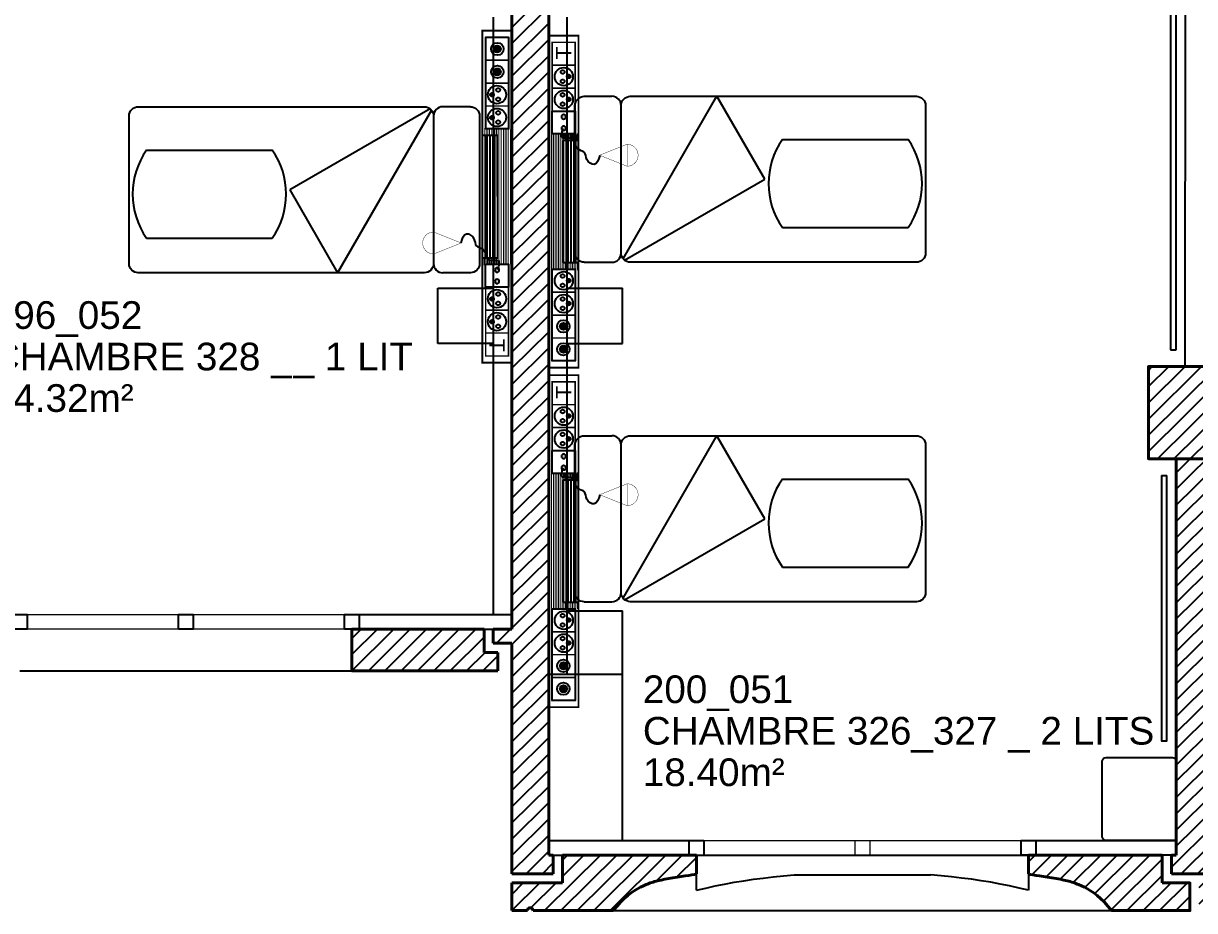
# Model space of a CAD drawing. Header units: metres. Extents: x 143.8 to 210.8, y 45.3 to 115.9.
# Drawn here: x 195.47 to 201.82, y 47.5 to 52.31 of the extents above; entities that cross this region are included whole.
import ezdxf

# ---------------------------------------------------------------- set-up
doc = ezdxf.new("R2010")
doc.units = ezdxf.units.M
doc.header["$LTSCALE"] = 0.6
doc.header["$MEASUREMENT"] = 0
for name, pattern in [('CACHÉ', [0.25, 0.125, -0.125]), ('CONTINU', [0]), ('HIDDEN2', [0.1875, 0.125, -0.0625])]:
    doc.linetypes.add(name, pattern=pattern)
doc.layers.get('0').update_dxf_attribs({"linetype": 'CONTINUOUS'})
for name, color, linetype in [('009 main courant', 181, 'CONTINUOUS'), ('010 Equipement CH', 7, 'CONTINUOUS'), ('400 Lits', 150, 'CONTINUOUS'), ('A_EQMP', 142, 'CONTINUOUS'), ('A_Etiqu_Local', 8, 'CONTINUOUS'), ('A_HACH_STRUC', 7, 'CONTINUOUS'), ('A_MUR_CLOIS', 8, 'CONTINU'), ('A_MURS_ALÈG', 7, 'CONTINU')]:
    doc.layers.add(name, color=color, linetype=linetype)
doc.layers.add('A_CHASS', color=4, linetype='CONTINU', lineweight=0)
doc.layers.add('A_MURS_STRU', color=7, linetype='CONTINU', lineweight=40)
doc.styles.add('Attribut', font='arial.ttf')
pattern_1 = [(0, (-148.712983, -85.579135), (0.0046875, 0.009375), [0, -0.009375])]

# ---------------------------------------------------------------- blocks, each defined once
blk = doc.blocks.new('TIRETTE-LIT')
at = {"layer": 'A_EQMP'}
h = blk.add_hatch(color=256, dxfattribs=at)
h.paths.add_polyline_path([(8.95, 3.75, 1), (6.05, 3.75, 1)])
h.paths.add_polyline_path([(6.05, -3.75, 1), (8.95, -3.75, 1)])
for p, q in [((0, 7.5), (0, -7.5)), ((15, 7.5), (0, 7.5)), ((15, -7.5), (15, 7.5)), ((0, -7.5), (15, -7.5))]:
    blk.add_line(p, q, dxfattribs=at)
at = {"layer": 'A_EQMP', "const_width": 0.24}
for points in [[(31.04, 21.42), (49.04, 28.62)], [(49.04, 28.62), (49.04, 14.22)], [(31.04, 21.42), (49.04, 14.22)]]:
    blk.add_lwpolyline(points, dxfattribs=at)
for points in [[(49.04, 14.22, 1), (49.04, 28.62, 1)], [(49.04, 27.42, 1.477033), (49.04, 27.42)]]:
    blk.add_lwpolyline(points, format="xyb", dxfattribs=at)
at = {"layer": 'A_EQMP'}
for centre in [(7.5, 3.75), (7.5, -3.75)]:
    blk.add_circle(centre, 1.45, dxfattribs=at)
blk.add_spline([(31.1, 21.54), (27.52, 27.45), (22.69, 24.22), (21.08, 19.57), (16.82, 17.32), (12.68, 10.42), (6.83, 9.91), (7.17, 3.87)], degree=3, dxfattribs=at)
blk = doc.blocks.new('A$C01C47C35')
at = {"layer": 'A_EQMP', "linetype": 'Continuous'}
h = blk.add_hatch(dxfattribs=at)
h.set_pattern_fill('DOTS', color=256, scale=0.15, style=0)
h.set_pattern_definition(pattern_1)
edge = h.paths.add_edge_path()
edge.add_line((1.2716, 0.4664), (1.2726, 0.4664))
edge.add_line((1.2726, 0.4664), (1.2726, 0.4839))
edge.add_line((1.2726, 0.4839), (0.5387, 0.4839))
edge.add_line((0.5387, 0.4839), (0.5387, 0.3239))
edge.add_line((0.5387, 0.3239), (0.574, 0.3239))
edge.add_line((0.574, 0.3239), (0.574, 0.4066))
edge.add_line((0.574, 0.4066), (0.905, 0.4066))
edge.add_line((0.905, 0.4066), (1.236, 0.4066))
edge.add_line((1.236, 0.4066), (1.236, 0.3499))
edge.add_spline(control_points=[(1.236, 0.3499), (1.2411, 0.3527), (1.2564, 0.3661), (1.2412, 0.4135), (1.2624, 0.4158), (1.2716, 0.4145)], knot_values=[28.337457, 28.337457, 28.337457, 28.337457, 30.502349, 36.382785, 39.476515, 39.476515, 39.476515, 39.476515], degree=3, periodic=0)
edge.add_line((1.2716, 0.4145), (1.2716, 0.4664))
at = {"layer": 'A_EQMP', "linetype": 'HIDDEN2'}
for points in [[(0.1237, 0.4052, 1), (0.0853, 0.4052, 1)], [(0.2478, 0.4052, 1), (0.2095, 0.4052, 1)], [(0.3424, 0.3767, 1), (0.3629, 0.3767, 1)], [(0.4665, 0.3767, 1), (0.487, 0.3767, 1)], [(1.4493, 0.3767, 1), (1.4697, 0.3767, 1)], [(1.5734, 0.3767, 1), (1.5939, 0.3767, 1)]]:
    blk.add_hatch(color=256, dxfattribs=at).paths.add_polyline_path(points)
at = {"layer": 'A_EQMP'}
h = blk.add_hatch(dxfattribs=at)
h.set_pattern_fill('PLASTI', color=1, scale=0.16551, style=0)
h.set_pattern_definition([(360, (-8.3594, 6.80946), (1e-17, 0.04137741), []), (360, (-8.3594, 6.81463), (1e-17, 0.04137741), []), (360, (-8.3594, 6.819804), (1e-17, 0.04137741), []), (360, (-8.3594, 6.83532), (1e-17, 0.04137741), [])])
h.paths.add_polyline_path([(1.236, 0.3239), (1.236, 0.4066), (0.905, 0.4066), (0.574, 0.4066), (0.574, 0.3239)])
at = {"layer": 'A_EQMP', "linetype": 'Continuous'}
h = blk.add_hatch(dxfattribs=at)
h.set_pattern_fill('DOTS', color=256, scale=0.15, style=0)
h.set_pattern_definition(pattern_1)
edge = h.paths.add_edge_path()
edge.add_spline(control_points=[(1.2716, 0.4145), (1.2624, 0.4158), (1.2412, 0.4135), (1.2564, 0.3661), (1.2411, 0.3527), (1.236, 0.3499)], knot_values=[28.337457, 28.337457, 28.337457, 28.337457, 31.431187, 37.311623, 39.476515, 39.476515, 39.476515, 39.476515], degree=3, periodic=0)
edge.add_line((1.236, 0.3499), (1.236, 0.3239))
edge.add_line((1.236, 0.3239), (1.2739, 0.3239))
edge.add_line((1.2739, 0.3239), (1.2739, 0.3423))
edge.add_line((1.2739, 0.3423), (1.2722, 0.3423))
edge.add_line((1.2722, 0.3423), (1.2722, 0.3423))
edge.add_line((1.2722, 0.3423), (1.2716, 0.3423))
edge.add_line((1.2716, 0.3423), (1.2716, 0.4145))
at = {"layer": 'A_EQMP'}
for p, q in [((0.574, 0.4066), (0.574, 0.3239)), ((0.905, 0.4066), (0.574, 0.4066)), ((0.905, 0.4066), (1.236, 0.4066)), ((1.236, 0.3239), (1.236, 0.4066)), ((0.574, 0.3239), (1.236, 0.3239))]:
    blk.add_line(p, q, dxfattribs=at)
for points, const_width in [([(1.805, 0.3239), (1.805, 0.4839), (0.005, 0.4839), (0.005, 0.3239)], 0.01), ([(0.5378, 0.3423), (0.5378, 0.4664), (0.0412, 0.4664), (0.0412, 0.3423)], 0.00828), ([(1.7688, 0.3423), (1.7688, 0.4664), (1.2722, 0.4664), (1.2722, 0.3423)], 0.00828)]:
    blk.add_lwpolyline(points, close=True, dxfattribs=dict(at, const_width=const_width))
at = {"layer": 'A_EQMP', "linetype": 'Continuous'}
blk.add_lwpolyline([(0.0412, 0.4664), (0.5378, 0.4664), (0.5378, 0.3423), (0.0412, 0.3423)], close=True, dxfattribs=at)
at = {"layer": 'A_EQMP', "const_width": 0.00828}
for points in [[(0.1654, 0.4664), (0.1654, 0.3423)], [(0.2895, 0.4664), (0.2895, 0.3423)], [(0.2895, 0.4664), (0.2895, 0.3423)], [(0.4136, 0.4664), (0.4136, 0.3423)], [(1.3964, 0.4664), (1.3964, 0.3423)], [(1.5205, 0.4664), (1.5205, 0.3423)], [(1.6446, 0.4664), (1.6446, 0.3423)], [(1.7688, 0.4664), (1.7688, 0.3423)]]:
    blk.add_lwpolyline(points, dxfattribs=at)
at = {"layer": 'A_EQMP'}
for centre, radius in [((0.3517, 0.4036), 0.0493), ((0.4759, 0.4036), 0.0493), ((1.4586, 0.4036), 0.0493), ((1.5827, 0.4036), 0.0493), ((0.1045, 0.4058), 0.0338), ((0.1045, 0.4052), 0.0192), ((0.2286, 0.4058), 0.0338), ((0.2286, 0.4052), 0.0192)]:
    blk.add_circle(centre, radius, dxfattribs=at)
at = {"layer": 'A_EQMP', "linetype": 'HIDDEN2'}
for centre in [(0.3265, 0.41), (0.3526, 0.3767), (0.3769, 0.41), (0.4506, 0.41), (0.4768, 0.3767), (0.5011, 0.41), (1.4334, 0.41), (1.4595, 0.3767), (1.4838, 0.41), (1.5575, 0.41), (1.5836, 0.3767), (1.6079, 0.41)]:
    blk.add_circle(centre, 0.0102, dxfattribs=at)
at = {"layer": 'A_EQMP', "linetype": 'HIDDEN2', "xscale": -0.00827548159, "yscale": 0.00827548159, "zscale": 0.00827548159, "rotation": 90}
blk.add_blockref('TIRETTE-LIT', (1.3337, 0.4664), dxfattribs=at)
at = {"layer": 'A_EQMP', "linetype": 'HIDDEN2', "insert": (1.6759, 0.4453), "char_height": 0.082755, "width": 0.124132, "attachment_point": 1}
blk.add_mtext('\\fArial|b0|i0|c0|p34;T', dxfattribs=at)
blk = doc.blocks.new('A_Etiqu_Local')
at = {"style": 'Attribut', "flags": 1}
for tag, p in [('CODE_HOPITAL', (-0.4463, 1.632)), ('CODE_SITE', (-0.4463, 1.407)), ('CODE_BATIMENT', (-0.4463, 1.182)), ('CODE_SECTEUR', (-0.4463, 0.957)), ('CODE_ETAGE', (-0.4463, 0.732)), ('NOM_NORMALISE', (-0.4463, -0.843)), ('SECTEUR_ACTIVITE', (-0.4463, -1.068)), ('SOUS_SECTEUR_ACTIVITE', (-0.4463, -1.293)), ('VOLUME', (-0.4463, -1.518)), ('SERVICE', (-0.4463, -1.743)), ('CODE_UG', (-0.4463, -1.968)), ('CODE_UA', (-0.4463, -2.193)), ('CODE_POLE', (-0.4463, -2.418)), ('OCCUPANT_EXTERNE', (-0.4463, -2.643)), ('DISPONIBILITE', (-0.4463, -2.868)), ('ACCES_HANDICAPES', (-0.4463, -3.093)), ('NATURE_SOL', (-0.4463, -3.318)), ('RISQUE_LABORATOIRE', (-0.4463, -3.543)), ('AMIANTE', (-0.4463, -3.768))]:
    blk.add_attdef(tag, p, '', height=0.15, dxfattribs=at)
at = {"layer": 'A_Etiqu_Local', "style": 'Attribut'}
for tag, p in [('CODE_PIECE', (-0.4463, 0.282)), ('NOM_USAGE', (-0.4463, 0.057)), ('SURFACE', (-0.4463, -0.168))]:
    blk.add_attdef(tag, p, '', height=0.15, dxfattribs=at)
blk = doc.blocks.new('BROCA2-G922')
at = {"layer": '400 Lits', "linetype": 'Continuous'}
for p, q in [((53.516319, 4.574883), (53.666313, 4.574883)), ((53.727203, 3.693738), (54.235931, 4.574883)), ((54.495743, 4.124883), (54.235931, 4.574883)), ((53.716316, 3.724881), (53.716316, 4.524884)), ((53.735172, 3.685769), (54.495743, 4.124883)), ((53.516319, 3.674882), (53.666313, 3.674882))]:
    blk.add_line(p, q, dxfattribs=at)
for points in [[(53.516319, 3.674882, -0.414214), (53.466319, 3.724881), (53.466316, 4.524884, -0.414214), (53.516319, 4.574884)], [(53.666313, 3.674882, 0.414213), (53.716313, 3.724881), (53.716316, 4.524884, 0.414214), (53.666313, 4.574884)], [(53.766319, 3.674882, -0.414213), (53.716319, 3.724881), (53.716316, 4.524884, -0.414214), (53.766319, 4.574884)], [(53.766045, 4.574883), (55.316315, 4.574883, -0.414214), (55.366315, 4.524884), (55.366318, 3.724881, -0.414214), (55.316315, 3.674881), (53.766045, 3.674882)]]:
    blk.add_lwpolyline(points, format="xyb", dxfattribs=at)
blk = doc.blocks.new('BROCA2-G923')
at = {"layer": '400 Lits', "linetype": 'Continuous'}
for p, q in [((53.516319, 6.324883), (53.666313, 6.324883)), ((53.727203, 5.443738), (54.235931, 6.324883)), ((54.495743, 5.874883), (54.235931, 6.324883)), ((53.716316, 5.474881), (53.716316, 6.274884)), ((53.735172, 5.435769), (54.495743, 5.874883)), ((53.516319, 5.424882), (53.666313, 5.424882))]:
    blk.add_line(p, q, dxfattribs=at)
for points in [[(53.516319, 5.424882, -0.414214), (53.466319, 5.474881), (53.466316, 6.274884, -0.414214), (53.516319, 6.324884)], [(53.666313, 5.424882, 0.414213), (53.716313, 5.474881), (53.716316, 6.274884, 0.414214), (53.666313, 6.324884)], [(53.766319, 5.424882, -0.414213), (53.716319, 5.474881), (53.716316, 6.274884, -0.414214), (53.766319, 6.324884)], [(53.766045, 6.324883), (55.316315, 6.324883, -0.414214), (55.366315, 6.274884), (55.366318, 5.474881, -0.414214), (55.316315, 5.424881), (53.766045, 5.424882)]]:
    blk.add_lwpolyline(points, format="xyb", dxfattribs=at)
blk = doc.blocks.new('BROCA2-G956')
at = {"layer": '400 Lits', "linetype": 'Continuous'}
for p, q in [((52.797596, 6.313996), (52.037025, 5.874883)), ((52.805565, 6.306027), (52.296837, 5.424882)), ((53.016449, 6.324883), (52.866455, 6.324883)), ((52.816452, 6.274884), (52.816452, 5.474881)), ((52.037025, 5.874883), (52.296837, 5.424882)), ((53.016449, 5.424882), (52.866455, 5.424882))]:
    blk.add_line(p, q, dxfattribs=at)
for points in [[(52.766724, 5.424882), (51.216454, 5.424882, -0.414214), (51.166454, 5.474881), (51.166451, 6.274884, -0.414214), (51.216454, 6.324884), (52.766724, 6.324883)], [(52.766449, 6.324883, -0.414214), (52.816449, 6.274884), (52.816452, 5.474881, -0.414214), (52.766449, 5.424881)], [(52.866455, 6.324883, 0.414213), (52.816455, 6.274884), (52.816452, 5.474881, 0.414214), (52.866455, 5.424881)], [(53.016449, 6.324883, -0.414214), (53.066449, 6.274884), (53.066452, 5.474881, -0.414214), (53.016449, 5.424881)]]:
    blk.add_lwpolyline(points, format="xyb", dxfattribs=at)
blk = doc.blocks.new('BROCA2-G215')
at = {"layer": '400 Lits', "linetype": 'Continuous'}
for p, q in [((24.019503, 2.063558), (24.701082, 2.063558)), ((24.019503, 1.586453), (24.701082, 1.586453))]:
    blk.add_line(p, q, dxfattribs=at)
for start, end in [(145.007771, 214.992539), (325.007913, 34.99193)]:
    blk.add_arc((24.360292, 1.825006), 0.415985, start, end, dxfattribs=at)

msp = doc.modelspace()

# ---------------------------------------------------------------- hatches: boundary and pattern name
at = {"layer": 'A_HACH_STRUC'}
h = msp.add_hatch(dxfattribs=at)
h.set_pattern_fill('ANSI31', color=8, scale=0.5, angle=359.76959, style=0)
h.set_pattern_definition([(44.7696, (198.016245, 47.69638), (-0.0440161, 0.04437154), [])])
h.paths.add_polyline_path([(198.3162, 53.9339), (198.1162, 53.9339), (198.1162, 49.0214), (198.0162, 49.0214), (198.0162, 48.9464), (198.1162, 48.9464), (198.1162, 47.6964), (198.1913, 47.6964), (198.3163, 47.6964), (198.3411, 47.6964), (198.3411, 47.7964), (198.3162, 47.7964)])
h = msp.add_hatch(dxfattribs=at)
h.set_pattern_fill('ANSI31', color=8, scale=0.5, angle=359.76959, style=0)
h.set_pattern_definition([(44.7696, (201.566226, 47.69638), (-0.0440161, 0.0443715), [])])
h.paths.add_polyline_path([(202.0662, 50.4462), (201.5662, 50.4462), (201.5662, 49.9462), (201.9164, 49.9462), (202.0662, 49.9462)])
h.paths.add_polyline_path([(201.9162, 49.9462), (201.7162, 49.9462), (201.7162, 47.7964), (201.6914, 47.7964), (201.6914, 47.6964), (201.9411, 47.6964), (201.9411, 47.7964), (201.9162, 47.7964), (201.9162, 47.8764), (201.9162, 48.3064)])
h = msp.add_hatch(dxfattribs=at)
h.set_pattern_fill('ANSI31', color=8, scale=0.5, angle=359.76959, style=0)
h.set_pattern_definition([(44.77, (197.25015, 48.7964), (-0.044016, 0.0443715), [])])
h.paths.add_polyline_path([(197.9661, 49.0214), (197.2899, 49.0214), (197.2501, 49.0214), (197.2501, 48.7964), (198.0412, 48.7964), (198.0412, 48.8964), (197.9661, 48.8964)])
h = msp.add_hatch(dxfattribs=at)
h.set_pattern_fill('ANSI31', color=8, scale=0.5, angle=359.76959, style=0)
h.set_pattern_definition([(44.7696, (198.11625, 47.496377), (-0.044016, 0.0443715), [])])
h.paths.add_polyline_path([(198.967, 47.6702), (198.9897, 47.674), (199.0125, 47.6776), (199.0349, 47.6809), (199.0561, 47.6841), (199.0755, 47.6869), (199.0925, 47.6895), (199.1063, 47.6917), (199.1163, 47.6936), (199.1163, 47.7964), (198.3911, 47.7964), (198.3911, 47.6464), (198.1163, 47.6464), (198.1163, 47.4964), (198.2013, 47.4964, -1), (198.2313, 47.4964), (198.6663, 47.4964), (198.6866, 47.5212), (198.7064, 47.543), (198.7256, 47.5619), (198.7442, 47.5782), (198.7623, 47.5923), (198.7798, 47.6043), (198.7968, 47.6145), (198.8133, 47.6233), (198.8292, 47.6308), (198.8446, 47.6374), (198.8521, 47.6404), (198.8596, 47.6432), (198.867, 47.646), (198.8745, 47.6485), (198.8822, 47.651), (198.8901, 47.6534), (198.8982, 47.6557), (198.9067, 47.6579), (198.9156, 47.66), (198.925, 47.6621), (198.9452, 47.6662)])
h = msp.add_hatch(dxfattribs=at)
h.set_pattern_fill('ANSI31', color=8, scale=0.5, angle=359.76959, style=0)
h.set_pattern_definition([(44.7696, (200.91625, 47.496377), (-0.044016, 0.0443715), [])])
h.paths.add_polyline_path([(201.6414, 47.7964), (200.9562, 47.7964), (200.9162, 47.7964), (200.9162, 47.6936), (200.9262, 47.6917), (200.94, 47.6895), (200.957, 47.6869), (200.9764, 47.6841), (200.9976, 47.6809), (201.02, 47.6776), (201.0428, 47.674), (201.0655, 47.6702), (201.0873, 47.6662), (201.1075, 47.6621), (201.1169, 47.66), (201.1258, 47.6579), (201.1343, 47.6557), (201.1424, 47.6534), (201.1503, 47.651), (201.158, 47.6485), (201.1655, 47.646), (201.1729, 47.6432), (201.1804, 47.6404), (201.1879, 47.6374), (201.2033, 47.6308), (201.2192, 47.6233), (201.2357, 47.6145), (201.2527, 47.6043), (201.2702, 47.5923), (201.2883, 47.5782), (201.3069, 47.5619), (201.3261, 47.543), (201.3459, 47.5212), (201.3662, 47.4964), (201.7912, 47.4964), (201.7912, 47.6464), (201.6414, 47.6464)])
h.paths.add_polyline_path([(202.4292, 47.6308), (202.4446, 47.6374), (202.4521, 47.6404), (202.4595, 47.6432), (202.467, 47.646), (202.4745, 47.6485), (202.4822, 47.651), (202.4901, 47.6534), (202.4982, 47.6557), (202.5067, 47.6579), (202.5156, 47.66), (202.525, 47.6621), (202.5452, 47.6662), (202.567, 47.6702), (202.5897, 47.674), (202.6125, 47.6776), (202.6349, 47.6809), (202.6561, 47.6841), (202.6755, 47.6869), (202.6925, 47.6895), (202.7063, 47.6917), (202.7159, 47.6935), (202.7159, 47.7964), (202.6763, 47.7964), (201.9911, 47.7964), (201.9911, 47.6464), (201.8413, 47.6464), (201.8413, 47.4964), (202.2663, 47.4964), (202.2866, 47.5212), (202.3064, 47.543), (202.3256, 47.5619), (202.3442, 47.5782), (202.3623, 47.5923), (202.3798, 47.6043), (202.3968, 47.6145), (202.4133, 47.6233)])

# ---------------------------------------------------------------- linework, layer by layer
at = {"layer": '009 main courant', "color": 8, "linetype": 'Continuous'}
for p, q in [((201.6863, 50.5362), (201.7163, 50.5362)), ((201.6363, 49.8562), (201.6663, 49.8562))]:
    msp.add_line(p, q, dxfattribs=at)
for points in [[(201.7163, 50.5362), (201.7163, 52.7311), (201.6863, 52.7311), (201.6863, 50.5362)], [(201.6363, 49.8562), (201.6363, 48.4164), (201.6663, 48.4164), (201.6663, 49.8562)]]:
    msp.add_lwpolyline(points, dxfattribs=at)
at = {"layer": 'A_CHASS', "color": 8, "linetype": 'Continuous'}
for p, q in [((195.4899, 49.1014), (197.2099, 49.1014)), ((197.2099, 49.0214), (195.4899, 49.0214)), ((199.1562, 47.8764), (200.8763, 47.8764)), ((200.8763, 47.7964), (199.1562, 47.7964))]:
    msp.add_line(p, q, dxfattribs=at)
at = {"layer": 'A_CHASS', "color": 8, "linetype": 'CACHÉ'}
msp.add_lwpolyline([(199.9763, 47.7964), (199.9763, 47.8764), (200.0562, 47.8764), (200.0562, 47.7964)], close=True, dxfattribs=at)
at = {"layer": 'A_EQMP', "color": 8, "linetype": 'Continuous'}
for p, q in [((198.0163, 49.1014), (198.0163, 52.3409)), ((198.4162, 48.7764), (198.4162, 52.3409)), ((197.7163, 50.5711), (197.7163, 50.8711)), ((197.7163, 50.8711), (198.0163, 50.8711)), ((198.4162, 50.8711), (198.7162, 50.8711)), ((198.7162, 50.5711), (198.7162, 50.8711)), ((198.0163, 50.5711), (197.7163, 50.5711)), ((198.4162, 50.5711), (198.7162, 50.5711)), ((198.4163, 49.1211), (198.7163, 49.1211))]:
    msp.add_line(p, q, dxfattribs=at)
msp.add_lwpolyline([(198.7163, 48.7764), (198.3163, 48.7764), (198.3163, 47.8764), (198.7163, 47.8764), (198.7163, 49.1211)], dxfattribs=at)
msp.add_lwpolyline([(201.7162, 47.8764), (201.3363, 47.8764, -0.414214), (201.3163, 47.8964), (201.3163, 48.3064, -0.414214), (201.3363, 48.3264), (201.6962, 48.3264, -0.414213), (201.7162, 48.3064), (201.7162, 47.8764)], format="xyb", dxfattribs=at)
at = {"layer": 'A_MUR_CLOIS', "color": 8, "linetype": 'Continuous'}
for p, q in [((201.7661, 50.4462), (201.7663, 54.0209)), ((201.7162, 47.7964), (200.8763, 47.7964))]:
    msp.add_line(p, q, dxfattribs=at)
for points in [[(195.4099, 49.0214), (195.4099, 49.1014), (195.4899, 49.1014), (195.4899, 49.0214)], [(196.3099, 49.0214), (196.3099, 49.1014), (196.3899, 49.1014), (196.3899, 49.0214)], [(197.2099, 49.0214), (197.2099, 49.1014), (197.2899, 49.1014), (197.2899, 49.0214)]]:
    msp.add_lwpolyline(points, close=True, dxfattribs=at)
for points in [[(197.2899, 49.1014), (198.1162, 49.1014), (198.1162, 49.0214)], [(197.2899, 49.1014), (197.2899, 49.0214), (198.1162, 49.0214)], [(198.3163, 47.7964), (198.3163, 47.8764), (199.1562, 47.8764)], [(199.0763, 47.8764), (199.0763, 47.7964)], [(199.1562, 47.8764), (199.1562, 47.7964)], [(200.8763, 47.7964), (200.8763, 47.8764), (201.7162, 47.8764)], [(200.9562, 47.8764), (200.9562, 47.7964)], [(201.7162, 47.7964), (201.7162, 47.8764)], [(198.3163, 47.7964), (199.1562, 47.7964)]]:
    msp.add_lwpolyline(points, dxfattribs=at)
at = {"layer": 'A_MURS_ALÈG', "color": 8, "ltscale": 200}
for p, q in [((195.4498, 48.7964), (197.2501, 48.7964)), ((199.1163, 47.6064), (199.1163, 47.7964)), ((200.9162, 47.7964), (200.9162, 47.6064)), ((199.3728, 47.6584), (199.4253, 47.666)), ((199.4253, 47.666), (199.4788, 47.6729)), ((199.4788, 47.6729), (199.5334, 47.6792)), ((199.5334, 47.6792), (199.5894, 47.6847)), ((199.5894, 47.6847), (199.6468, 47.6898)), ((199.6468, 47.6898), (200.3857, 47.6898)), ((200.4431, 47.6847), (200.3857, 47.6898)), ((200.4991, 47.6792), (200.4431, 47.6847)), ((200.5537, 47.6729), (200.4991, 47.6792)), ((200.6072, 47.666), (200.5537, 47.6729)), ((200.6597, 47.6584), (200.6072, 47.666)), ((199.1163, 47.6064), (199.1674, 47.6188)), ((199.1674, 47.6188), (199.2184, 47.6302)), ((199.2184, 47.6302), (199.2695, 47.6405)), ((199.2695, 47.6405), (199.3209, 47.6499)), ((199.3209, 47.6499), (199.3728, 47.6584)), ((200.7116, 47.6499), (200.6597, 47.6584)), ((200.763, 47.6405), (200.7116, 47.6499)), ((200.8141, 47.6302), (200.763, 47.6405)), ((200.8651, 47.6188), (200.8141, 47.6302)), ((200.9162, 47.6064), (200.8651, 47.6188)), ((198.6663, 47.4964), (201.3662, 47.4964))]:
    msp.add_line(p, q, dxfattribs=at)
at = {"layer": 'A_MURS_ALÈG', "color": 8, "linetype": 'Continuous'}
msp.add_line((199.1163, 47.7964), (200.9162, 47.7964), dxfattribs=at)
at = {"layer": 'A_MURS_STRU', "color": 8, "linetype": 'Continuous'}
for p, q in [((198.1162, 53.9339), (198.1162, 49.0214)), ((198.3162, 47.7964), (198.3162, 53.9339)), ((201.7162, 49.9462), (201.7162, 47.7964)), ((197.9661, 49.0214), (197.2501, 49.0214)), ((197.2501, 48.7964), (197.2501, 49.0214)), ((197.9661, 48.8964), (197.9661, 49.0214)), ((198.0162, 49.0214), (198.1162, 49.0214)), ((198.0162, 48.9464), (198.0162, 49.0214)), ((198.1162, 48.9464), (198.0162, 48.9464)), ((198.1162, 47.6964), (198.1162, 48.9464)), ((198.0412, 48.8964), (197.9661, 48.8964)), ((198.0412, 48.7964), (198.0412, 48.8964)), ((198.0412, 48.7964), (197.2501, 48.7964)), ((198.3163, 47.7964), (198.3411, 47.7964)), ((198.3411, 47.6964), (198.3411, 47.7964)), ((198.3911, 47.6464), (198.3911, 47.7964)), ((199.1163, 47.7964), (198.3911, 47.7964)), ((199.1163, 47.6964), (199.1163, 47.7964)), ((200.9162, 47.7964), (201.6414, 47.7964)), ((200.9162, 47.6964), (200.9162, 47.7964)), ((201.6414, 47.6464), (201.6414, 47.7964)), ((201.6914, 47.7964), (201.6914, 47.6964)), ((201.7164, 47.7964), (201.6914, 47.7964)), ((198.1163, 47.6964), (198.3411, 47.6964)), ((198.9156, 47.66), (198.925, 47.6621)), ((198.925, 47.6621), (198.9452, 47.6662)), ((198.9452, 47.6662), (198.967, 47.6702)), ((198.967, 47.6702), (198.9897, 47.674)), ((198.9897, 47.674), (199.0125, 47.6776)), ((199.0125, 47.6776), (199.0349, 47.6809)), ((199.0349, 47.6809), (199.0561, 47.6841)), ((199.0561, 47.6841), (199.0755, 47.6869)), ((199.0755, 47.6869), (199.0925, 47.6895)), ((199.0925, 47.6895), (199.1063, 47.6917)), ((199.1063, 47.6917), (199.1163, 47.6936)), ((201.6914, 47.6964), (201.9411, 47.6964)), ((198.3911, 47.6464), (198.1163, 47.6464)), ((198.1163, 47.6464), (198.1163, 47.4964)), ((198.7623, 47.5923), (198.7798, 47.6043)), ((198.7798, 47.6043), (198.7968, 47.6145)), ((198.7968, 47.6145), (198.8133, 47.6233)), ((198.8133, 47.6233), (198.8292, 47.6308)), ((198.8292, 47.6308), (198.8446, 47.6374)), ((198.8446, 47.6374), (198.8521, 47.6404)), ((198.8521, 47.6404), (198.8596, 47.6432)), ((198.8596, 47.6432), (198.867, 47.646)), ((198.867, 47.646), (198.8745, 47.6485)), ((198.8745, 47.6485), (198.8822, 47.651)), ((198.8822, 47.651), (198.8901, 47.6534)), ((198.8901, 47.6534), (198.8982, 47.6557)), ((198.8982, 47.6557), (198.9067, 47.6579)), ((198.9067, 47.6579), (198.9156, 47.66)), ((198.6866, 47.5212), (198.7064, 47.543)), ((198.7064, 47.543), (198.7256, 47.5619)), ((198.7256, 47.5619), (198.7442, 47.5782)), ((198.7442, 47.5782), (198.7623, 47.5923)), ((198.1163, 47.4964), (198.2013, 47.4964)), ((198.2313, 47.4964), (198.6663, 47.4964)), ((198.6663, 47.4964), (198.6866, 47.5212))]:
    msp.add_line(p, q, dxfattribs=at)
for points in [[(202.0662, 49.9462), (201.5662, 49.9462), (201.5662, 50.4462), (202.0662, 50.4462), (202.0662, 49.9462)], [(201.3662, 47.4964), (201.3459, 47.5212), (201.3261, 47.543), (201.3069, 47.5619), (201.2883, 47.5782), (201.2702, 47.5923), (201.2527, 47.6043), (201.2357, 47.6145), (201.2192, 47.6233), (201.2033, 47.6308), (201.1879, 47.6374), (201.1879, 47.6374), (201.1804, 47.6404), (201.1729, 47.6432), (201.1655, 47.646), (201.158, 47.6485), (201.1503, 47.651), (201.1424, 47.6534), (201.1343, 47.6557), (201.1258, 47.6579), (201.1169, 47.66), (201.1075, 47.6621), (201.1075, 47.6621), (201.0873, 47.6662), (201.0655, 47.6702), (201.0428, 47.674), (201.02, 47.6776), (200.9976, 47.6809), (200.9764, 47.6841), (200.957, 47.6869), (200.94, 47.6895), (200.9262, 47.6917), (200.9162, 47.6936)], [(201.6414, 47.6464), (201.7912, 47.6464), (201.7912, 47.4964), (201.3662, 47.4964)]]:
    msp.add_lwpolyline(points, dxfattribs=at)
msp.add_arc((198.2163, 47.4964), 0.015, 359.99998, 180.00002, dxfattribs=at)

# ---------------------------------------------------------------- block references
at = {"layer": '010 Equipement CH', "color": 8, "linetype": 'Continuous'}
for p, rotation in [((197.6324, 52.2725), 270), ((198.8017, 50.4355), 90), ((198.8017, 48.5947), 90)]:
    msp.add_blockref('A$C01C47C35', p, dxfattribs=dict(at, rotation=rotation))
at = {"layer": '400 Lits', "color": 8}
for name, p in [('BROCA2-G956', (144.8757, 45.5298)), ('BROCA2-G923', (144.9923, 45.5866)), ('BROCA2-G215', (175.563, 49.6131)), ('BROCA2-G215', (172.1172, 49.5563)), ('BROCA2-G922', (144.9923, 45.4962)), ('BROCA2-G215', (175.563, 47.7727))]:
    msp.add_blockref(name, p, dxfattribs=at)
at = {"layer": 'A_Etiqu_Local', "color": 8}
ref = msp.add_blockref('A_Etiqu_Local', (195.7447, 50.3684), dxfattribs=at)
ref.add_attrib('CODE_PIECE', '196_052', (195.2984, 50.6504), dxfattribs={"height": 0.15, "style": 'Attribut'})
ref.add_attrib('NOM_USAGE', 'CHAMBRE 328 __ 1 LIT', (195.2984, 50.4254), dxfattribs={"height": 0.15, "style": 'Attribut'})
ref.add_attrib('SURFACE', '14.32m²', (195.2984, 50.2004), dxfattribs={"height": 0.15, "style": 'Attribut'})
ref = msp.add_blockref('A_Etiqu_Local', (199.2726, 48.3396), dxfattribs=at)
ref.add_attrib('CODE_PIECE', '200_051', (198.8263, 48.6215), dxfattribs={"height": 0.15, "style": 'Attribut'})
ref.add_attrib('NOM_USAGE', 'CHAMBRE 326_327 _ 2 LITS', (198.8263, 48.3965), dxfattribs={"height": 0.15, "style": 'Attribut'})
ref.add_attrib('SURFACE', '18.40m²', (198.8263, 48.1715), dxfattribs={"height": 0.15, "style": 'Attribut'})

doc.saveas('drawing.dxf')
